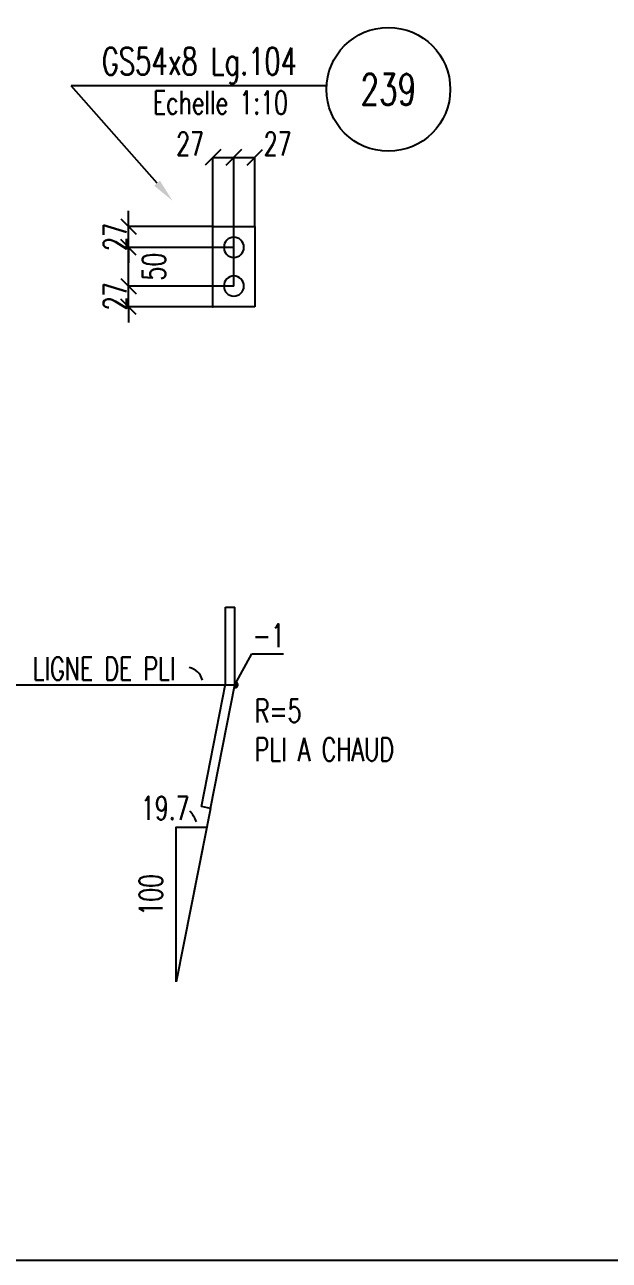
# Model space of a CAD drawing. Extents: x 512897 to 529117, y 6597 to 18077.
# Drawn here: x 522401 to 523911, y 6597 to 9790 of the extents above; entities that cross this region are included whole.
import ezdxf
from ezdxf import colors
from ezdxf.entities.mleader import LeaderData, LeaderLine
from ezdxf.enums import TextEntityAlignment as Align
from ezdxf.math import Vec2, Vec3

# ---------------------------------------------------------------- set-up
doc = ezdxf.new("R2010")
doc.units = 0
doc.header["$LTSCALE"] = 200
doc.header["$MEASUREMENT"] = 0
doc.layers.get('0').update_dxf_attribs({"linetype": 'CONTINUOUS'})
for name, color, linetype in [('BOLLINI_1', 7, 'CONTINUOUS'), ('FORI', 2, 'CONTINUOUS'), ('LINEE_PIASTRE', 2, 'CONTINUOUS'), ('LS', 7, 'CONTINUOUS'), ('PIASTRE', 5, 'CONTINUOUS'), ('PIEGA_C_1114_50', 7, 'CONTINUOUS')]:
    doc.layers.add(name, color=color, linetype=linetype)
doc.styles.add('QUOTE', font='ROMANS8.SHX', dxfattribs={"width": 0.7})
doc.styles.add('RQL', font='ROMANS8.SHX', dxfattribs={"width": 0.7})
doc.styles.add('RS', font='ROMANS8.shx', dxfattribs={"width": 0.7})
doc.styles.get("Standard").update_dxf_attribs({"font": 'ROMANS8.SHX', "width": 0.7})
doc.dimstyles.new('TRATTO', dxfattribs={"dimscale": 0, "dimtxt": 60, "dimasz": 40, "dimexe": 0, "dimexo": 0, "dimgap": 5, "dimtad": 1, "dimrnd": 0.5, "dimdsep": 46, "dimtxsty": 'RS', "dimblk1": 'OBLIQUE', "dimblk2": 'OBLIQUE', "dimsah": 1, "dimcen": 0.09, "dimclrd": 2, "dimclre": 2, "dimclrt": 7, "dimadec": 0, "dimazin": 0, "dimtfac": 1, "dimtix": 1, "dimtmove": 2, "dimatfit": 3, "dimfxl": 1, "dimtolj": 1, "dimtzin": 0, "dimarcsym": 0})

# ---------------------------------------------------------------- blocks, each defined once
blk = doc.blocks.new('LPIEGA')
at = {"color": 0, "linetype": 'ByBlock'}
blk.add_line((0, 0), (1, 0), dxfattribs=at)
at = {"color": 0}
for tag, p in [('VUOTO3', (1, 13)), ('VUOTO2', (1, 11)), ('VUOTO1', (1, 9))]:
    blk.add_attdef(tag, p, '', height=1, dxfattribs=at)
at = {"color": 0, "flags": 1}
for tag, p in [('ANG_PIE', (1, 7)), ('INC_PIE', (1, 5)), ('CF', (1, 3)), ('RAGGIO', (1, 1))]:
    blk.add_attdef(tag, p, '', height=1, dxfattribs=at)
blk = doc.blocks.new('MRKR_98')
blk.add_point((0, 0))
at = {"color": 7, "style": 'QUOTE', "width": 0.5, "flags": 1}
for tag, p in [('TI', (3.7, 6.8)), ('NFORI', (3.7, 5.3)), ('AUX2', (3.7, 4.9)), ('FAM', (3.7, 4.5)), ('AUX1', (3.7, 4.2)), ('COMMESSA', (3.7, 3.8)), ('SPESSORE', (3.7, 2.5)), ('SV', (3.7, 1.8)), ('QUA', (3.7, 1.1)), ('DI_S', (3.7, 6.4)), ('D_S', (3.7, 6)), ('E_S', (3.7, 5.7)), ('MD', (3.7, 3.5)), ('MP', (3.7, 3.2)), ('LARGHEZZA', (3.7, 2.8)), ('NP', (3.7, 2.1)), ('PESO', (3.7, 1.4)), ('LUN', (3.7, 0.8)), ('PROF', (3.7, 0.4)), ('POS', (3.7, 0.1))]:
    blk.add_attdef(tag, p, '', height=0.2, dxfattribs=at)
at = {"color": 7, "flags": 1}
for tag, p in [('LAV1', (5.3, 6.9)), ('LAV2', (5.3, 6.5)), ('LAV3', (5.3, 6.2)), ('LAV4', (5.3, 5.9)), ('LAV5', (5.3, 5.5)), ('LAV6', (5.3, 5.2)), ('LAV7', (5.3, 4.9)), ('LAV8', (5.3, 4.5)), ('LAV9', (5.3, 4.2)), ('LAV10', (5.3, 3.9))]:
    blk.add_attdef(tag, p, '', height=0.2, dxfattribs=at)
blk = doc.blocks.new('16')
blk.add_circle((0, 0), 1)
blk = doc.blocks.new('_OBLIQUE')
at = {"color": 0, "linetype": 'ByBlock'}
blk.add_line((-0.5, -0.5), (0.5, 0.5), dxfattribs=at)
blk = doc.blocks.new('*D254')
at = {"layer": 'LS', "color": 2, "lineweight": -2, "transparency": 16777216}
for p, q in [((522669.2, 9114.7), (522669.2, 9154.7)), ((522941.4, 9114.7), (522669.2, 9114.7)), ((522669.2, 9060.8), (522669.2, 9114.7)), ((522887.4, 9060.8), (522669.2, 9060.8)), ((522669.2, 9060.8), (522669.2, 9020.8))]:
    blk.add_line(p, q, dxfattribs=at)
at = {"layer": 'LS', "color": 2, "lineweight": -2, "transparency": 16777216, "xscale": 40, "yscale": 40, "zscale": 40}
for p, rotation in [((522669.2, 9114.7), 270), ((522669.2, 9060.8), 90)]:
    blk.add_blockref('_OBLIQUE', p, dxfattribs=dict(at, rotation=rotation))
at = {"layer": 'LS', "color": 7, "transparency": 16777216, "insert": (522634.2, 9087.8), "char_height": 60, "attachment_point": 5, "rotation": 90, "style": 'RS'}
blk.add_mtext('\\A1;27', dxfattribs=at)
blk = doc.blocks.new('*D255')
at = {"layer": 'LS', "color": 2, "lineweight": -2, "transparency": 16777216}
for p, q in [((522941.4, 9214.8), (522669.2, 9214.8)), ((522669.2, 9114.7), (522669.2, 9214.8)), ((522941.4, 9114.7), (522669.2, 9114.7))]:
    blk.add_line(p, q, dxfattribs=at)
at = {"layer": 'LS', "color": 2, "lineweight": -2, "transparency": 16777216, "xscale": 40, "yscale": 40, "zscale": 40}
for p, rotation in [((522669.2, 9214.8), 90), ((522669.2, 9114.7), 270)]:
    blk.add_blockref('_OBLIQUE', p, dxfattribs=dict(at, rotation=rotation))
at = {"layer": 'LS', "color": 7, "transparency": 16777216, "insert": (522735, 9164.8), "char_height": 60, "attachment_point": 5, "rotation": 90, "style": 'RS'}
blk.add_mtext('\\A1;50', dxfattribs=at)
blk = doc.blocks.new('*D256')
at = {"layer": 'LS', "color": 2, "lineweight": -2, "transparency": 16777216}
for p, q in [((522669.2, 9268.8), (522669.2, 9308.8)), ((522887.4, 9268.8), (522669.2, 9268.8)), ((522669.2, 9214.8), (522669.2, 9268.8)), ((522941.4, 9214.8), (522669.2, 9214.8)), ((522669.2, 9214.8), (522669.2, 9174.8))]:
    blk.add_line(p, q, dxfattribs=at)
at = {"layer": 'LS', "color": 2, "lineweight": -2, "transparency": 16777216, "xscale": 40, "yscale": 40, "zscale": 40}
for p, rotation in [((522669.2, 9268.8), 270), ((522669.2, 9214.8), 90)]:
    blk.add_blockref('_OBLIQUE', p, dxfattribs=dict(at, rotation=rotation))
at = {"layer": 'LS', "color": 7, "transparency": 16777216, "insert": (522634.2, 9241.8), "char_height": 60, "attachment_point": 5, "rotation": 90, "style": 'RS'}
blk.add_mtext('\\A1;27', dxfattribs=at)
blk = doc.blocks.new('*D257')
at = {"layer": 'LS', "color": 2, "lineweight": -2, "transparency": 16777216}
for p, q in [((522887.4, 9268.8), (522887.4, 9447.4)), ((522887.4, 9447.4), (522941.4, 9447.4)), ((522941.4, 9114.7), (522941.4, 9447.4))]:
    blk.add_line(p, q, dxfattribs=at)
at = {"layer": 'LS', "color": 2, "lineweight": -2, "transparency": 16777216, "xscale": 40, "yscale": 40, "zscale": 40, "rotation": 180}
blk.add_blockref('_OBLIQUE', (522887.4, 9447.4), dxfattribs=at)
at = {"layer": 'LS', "color": 2, "lineweight": -2, "transparency": 16777216, "xscale": 40, "yscale": 40, "zscale": 40}
blk.add_blockref('_OBLIQUE', (522941.4, 9447.4), dxfattribs=at)
at = {"layer": 'LS', "color": 7, "transparency": 16777216, "insert": (522828.4, 9482.4), "char_height": 60, "attachment_point": 5, "style": 'RS'}
blk.add_mtext('\\A1;27', dxfattribs=at)
blk = doc.blocks.new('*D258')
at = {"layer": 'LS', "color": 2, "lineweight": -2, "transparency": 16777216}
for p, q in [((522941.4, 9214.8), (522941.4, 9447.4)), ((522941.4, 9447.4), (522995.4, 9447.4)), ((522995.4, 9268.8), (522995.4, 9447.4))]:
    blk.add_line(p, q, dxfattribs=at)
at = {"layer": 'LS', "color": 2, "lineweight": -2, "transparency": 16777216, "xscale": 40, "yscale": 40, "zscale": 40, "rotation": 180}
blk.add_blockref('_OBLIQUE', (522941.4, 9447.4), dxfattribs=at)
at = {"layer": 'LS', "color": 2, "lineweight": -2, "transparency": 16777216, "xscale": 40, "yscale": 40, "zscale": 40}
blk.add_blockref('_OBLIQUE', (522995.4, 9447.4), dxfattribs=at)
at = {"layer": 'LS', "color": 7, "transparency": 16777216, "insert": (523054.5, 9482.4), "char_height": 60, "attachment_point": 5, "style": 'RS'}
blk.add_mtext('\\A1;27', dxfattribs=at)
blk = doc.blocks.new('xxx')
blk.add_circle((0, 0), 8)
at = {"color": 3, "style": 'RQL', "width": 0.7}
blk.add_attdef('POS', text='', height=4, dxfattribs=at).set_placement((0, 0), align=Align.MIDDLE)
at = {"color": 3, "style": 'RQL', "width": 0.7, "flags": 1}
blk.add_attdef('POS1', (-0.39, -5.42), '', height=2, dxfattribs=at)
at = {"style": 'RQL', "width": 0.7, "flags": 1}
blk.add_attdef('TIPO', (-0.39, -8.66), '', height=2, dxfattribs=at)

msp = doc.modelspace()

# ---------------------------------------------------------------- linework, layer by layer
at = {"layer": 'LINEE_PIASTRE'}
for p, q in [((522887.384, 9060.788), (522887.384, 9268.788)), ((522887.384, 9268.788), (522995.384, 9268.788)), ((522995.384, 9268.788), (522995.384, 9060.788)), ((522995.384, 9060.788), (522887.384, 9060.788)), ((522919.854, 8086.177), (522919.854, 8284.397)), ((522919.854, 8284.397), (522943.854, 8284.397)), ((522943.854, 8083.836), (522943.854, 8284.397)), ((522857.404, 7769.173), (522919.854, 8086.177)), ((522880.951, 7764.534), (522943.854, 8083.836)), ((522880.951, 7764.534), (522857.404, 7769.173))]:
    msp.add_line(p, q, dxfattribs=at)
at = {"layer": 'LINEE_PIASTRE', "color": 6}
msp.add_line((522943.854, 8083.836), (522987.995, 8163.917), dxfattribs=at)
at = {"layer": 'LINEE_PIASTRE', "const_width": 9.75}
msp.add_lwpolyline([(522942.863, 8078.807, 0.47240192), (522948.979, 8083.836, 0.41421356), (522943.854, 8088.961, 0.41421356)], format="xyb", dxfattribs=at)
at = {"layer": 'LS', "color": 6}
for p, q in [((523180.924, 9631.894), (522521.282, 9631.894)), ((522987.995, 8163.917), (523069.338, 8163.917)), ((522328.076, 8083.836), (522943.854, 8083.836)), ((522880.951, 7764.534), (522812.289, 7415.996))]:
    msp.add_line(p, q, dxfattribs=at)
at = {"layer": 'LS', "color": 8}
msp.add_lwpolyline([(512897.246, 18076.558), (512897.246, 6596.558), (525617.246, 6596.558), (525617.246, 8196.558), (529117.246, 8196.558), (529117.246, 18076.558), (512897.246, 18076.558)], close=True, dxfattribs=at)
at = {"layer": 'LS', "color": 6}
msp.add_lwpolyline([(522792.589, 7315.996), (522792.589, 7715.996), (522871.389, 7715.996)], close=True, dxfattribs=at)
for centre, radius, start, end in [((522816.469, 8084.839), 45.031, 14.555618, 78.36974), ((522728.484, 7677.66), 127.731, 24.17995, 38.861618)]:
    msp.add_arc(centre, radius, start, end, dxfattribs=at)

# ---------------------------------------------------------------- block references
at = {"layer": 'BOLLINI_1', "xscale": 19.9980000000018, "yscale": 19.9980000000018, "zscale": 19.9980000000018}
msp.add_blockref('xxx', (523340.67, 9623.173), dxfattribs=at).add_auto_attribs({'POS': '239'})
at = {"layer": 'FORI', "xscale": -26, "yscale": 26, "zscale": 26, "rotation": 1.003016223004236}
for p in [(522941.384, 9214.831), (522941.384, 9114.745)]:
    msp.add_blockref('16', p, dxfattribs=at)
at = {"layer": 'PIASTRE'}
ref = msp.add_blockref('MRKR_98', (522887.384, 9060.788), dxfattribs=dict(at, xscale=2, yscale=2, zscale=2))
ref.add_attrib('PROF', 'GS54x8 Lg.104', (522600.127, 9660.922), dxfattribs={"layer": '0', "color": 2, "height": 70, "style": 'QUOTE', "width": 0.7})
at = {"layer": 'PIEGA_C_1114_50'}
ref = msp.add_blockref('LPIEGA', (522328.076, 8083.836), dxfattribs=dict(at, xscale=1420, zscale=1420, rotation=180))
ref.add_attrib('RAGGIO', 'R=5', (522995.568, 7986.933), dxfattribs={"layer": '0', "color": 7, "height": 60, "style": 'RS', "width": 0.7})
ref.add_attrib('CF', 'PLI A CHAUD', (522995.414, 7886.888), dxfattribs={"layer": '0', "color": 7, "height": 60, "style": 'RS', "width": 0.7})
ref.add_attrib('INC_PIE', '-1', (522990.287, 8181.631), dxfattribs={"layer": '0', "color": 7, "height": 60, "style": 'RS', "width": 0.7})

# ---------------------------------------------------------------- texts
at = {"layer": 'LS', "color": 7, "style": 'RS', "width": 0.7}
msp.add_text('Echelle 1:10', height=60, dxfattribs=at).set_placement((522732.132, 9558.991))
for s, p in [('LIGNE DE PLI', (522606.137, 8125.873)), ('19.7', (522764.031, 7765.395))]:
    msp.add_text(s, height=60, dxfattribs=at).set_placement(p, align=Align.MIDDLE)
msp.add_text('100', height=60, rotation=90, dxfattribs=at).set_placement((522727.023, 7541.178), align=Align.MIDDLE)

# ---------------------------------------------------------------- dimensions: what is measured, and where the dimension line sits
at = {"layer": 'LS'}
for base, p1, p2, picture, middle in [((522941.384, 9447.361), (522887.384, 9268.788), (522941.384, 9114.745), '*D257', (522828.362, 9482.361)), ((522995.384, 9447.361), (522941.384, 9214.831), (522995.384, 9268.788), '*D258', (523054.523, 9482.361))]:
    dim = msp.add_linear_dim(base=base, p1=p1, p2=p2, text='27', dimstyle='TRATTO', override={"dimscale": 1}, dxfattribs=at)
    dim.commit()
    dim.dimension.update_dxf_attribs({"geometry": picture, "text_midpoint": middle, "dimtype": 160})
for base, p1, p2, picture, middle in [((522669.167, 9268.788), (522941.384, 9214.831), (522887.384, 9268.788), '*D256', (522634.167, 9241.81)), ((522669.167, 9114.745), (522887.384, 9060.788), (522941.384, 9114.745), '*D254', (522634.167, 9087.766))]:
    dim = msp.add_linear_dim(base=base, p1=p1, p2=p2, angle=90, text='27', dimstyle='TRATTO', override={"dimscale": 1}, dxfattribs=at)
    dim.commit()
    dim.dimension.update_dxf_attribs({"geometry": picture, "text_midpoint": middle})
dim = msp.add_linear_dim(base=(522669.167, 9214.831), p1=(522941.384, 9114.745), p2=(522941.384, 9214.831), angle=90, text='50', dimstyle='TRATTO', override={"dimscale": 1}, dxfattribs=at)
dim.commit()
dim.dimension.update_dxf_attribs({"geometry": '*D255', "text_midpoint": (522734.993, 9164.788), "dimtype": 160})

# ---------------------------------------------------------------- leaders
at = {"layer": 'LS', "color": 6}
ml = msp.add_multileader_mtext('Standard', dxfattribs=at)
ml.set_content('')
ml.set_leader_properties(color=256)
ml.build(insert=Vec2(0, 0))
ml.multileader.update_dxf_attribs({"text_right_attachment_type": 6, "dogleg_length": 0.36, "arrow_head_size": 60})
ctx = ml.context
ctx.base_point, ctx.char_height, ctx.arrow_head_size, ctx.landing_gap_size, ctx.plane_origin = Vec3(522520.922, 9631.894), 0.18, 60, 0.09, Vec3(522782.715, 9335.397)
ctx.right_attachment = 6
notes = []
notes.append((ctx, [(0, (1, 1, 0), (522521.282, 9631.894), (-1, 0), 0.36, [(0, [(522782.715, 9335.397)], 0, [])])]))
ctx.mtext, ml.multileader.dxf.content_type = None, 0
for ctx, leaders in notes:
    for number, flags, end, landing, length, lines in leaders:
        leader = LeaderData()
        leader.index, (leader.has_last_leader_line, leader.has_dogleg_vector, leader.attachment_direction) = number, flags
        leader.last_leader_point, leader.dogleg_vector, leader.dogleg_length = Vec3(end), Vec3(landing), length
        for number, points, colour, breaks in lines:
            line = LeaderLine()
            line.index, line.vertices, line.color, line.breaks = number, Vec3.list(points), colors.encode_raw_color(colour), breaks
            leader.lines.append(line)
        ctx.leaders.append(leader)

doc.saveas('drawing.dxf')
